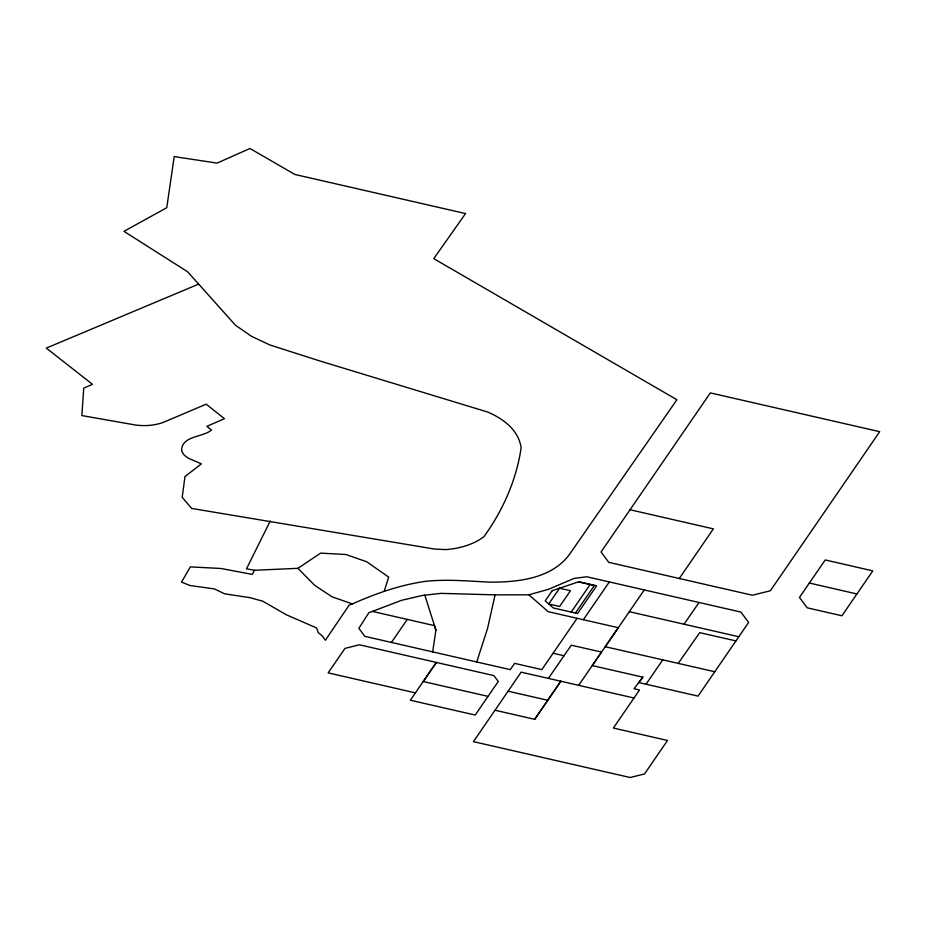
<?xml version="1.0" encoding="UTF-8"?>
<svg xmlns="http://www.w3.org/2000/svg" width="926" height="926" viewBox="0 0 926 926"><rect width="100%" height="100%" fill="white"/><g stroke="black" fill="none" stroke-linecap="round" stroke-linejoin="round"><path stroke-width="1.39" d="M432.673 651.904L435.915 630.166L434.502 625.652L372.391 611.415L368.803 612.792L358.871 628.337L364.844 636.347L510.284 669.648L514.625 663.375L541.849 669.602L577.095 618.302M578.669 685.344L592.258 665.586L642.852 677.161L638.755 682.555L698.042 696.12L748.648 622.411L740.846 612.051L586.91 576.794L574.351 578.322L548.539 589.295L528.873 594.805L495.097 594.851L487.539 628.441L476.751 661.986M384.209 591.274L388.665 577.106L366.696 561.769L345.919 554.512L320.604 553.123L297.917 568.321L254.534 570.277L246.513 568.807L270.23 521.025M254.534 570.277L252.3 574.409L220.955 568.483L190.351 566.886L181.473 582.107L190.05 585.521L214.392 588.913L224.578 593.798L250.228 597.71L262.729 601.194L286.574 614.899L316.484 627.886L318.255 632.585L322.433 636.116L325.339 640.283L349.183 605.106L352.343 603.926C375.898 593.473 400.159 584.873 425.786 581.32C447.131 579.051 468.533 581.146 489.889 582.141C518.977 582.28 553.875 578.449 571.261 551.838L676.906 399.731L433.762 258.643L465.546 213.559L294.85 174.458L249.974 148.484L217.078 163.103L174.204 156.587L166.761 207.713L123.957 231.338L187.561 271.723L235.482 325.234L251.629 336.381L269.836 344.947L319.412 360.827L487.736 412.058C503.235 418.749 518.664 429.93 521.13 447.86C516.476 479.749 502.83 510.724 483.939 536.605A56.023 32.341 0 0 1 445.846 549.593L434.56 549.072L191.624 508.432L182.191 497.262L184.992 476.508L201.417 463.868L188.395 458.22L185.038 455.812A22.837 13.184 0 0 1 181.612 449.932C182.179 435.509 203.431 437.327 211.545 429.965L206.845 426.354L224.486 418.702L206.185 404.187L163.184 422.43C154.306 425.59 144.664 426.273 135.358 424.988L81.847 415.566L83.757 388.11L92.473 384.313L46.3 348.107L198.65 284.108M548.4 678.411L571.284 645.202L601.553 652.066L592.258 665.586L644.264 589.931M634.032 698.007L521.153 672.16L473.452 741.645L630.155 777.516L644.542 773.939L667.507 740.487L613.359 728.044L639.507 689.986L634.032 688.736L642.852 677.161M809.324 583.033L799.474 597.444L807.183 607.803L841.931 615.767L872.778 570.867L825.228 559.952L809.324 583.033L856.909 593.96M534.707 719.317L560.82 681.235L534.707 719.317L495.04 710.242M391.432 642.436L407.255 619.436M488.037 696.364L475.2 715.046L410.357 700.23L436.354 662.437L423.217 681.524L488.037 696.364L498.304 681.455L493.871 675.61L359.369 644.785L345.004 648.374L328.163 672.866L415.438 692.88M630.05 509.751L601.055 551.989L608.776 562.348L752.387 595.233L770.363 590.765L879.7 431.678L710.335 392.902L630.05 509.751L713.379 528.85L679.267 578.519M571.192 612.063L590.128 584.514M575.428 613.035L594.365 585.487L578.507 581.852M583.345 619.702L609.32 581.933M684.048 624.217L699.014 602.467M646.035 684.21L662.75 659.868M678.214 663.398L699.732 632.632L735.927 640.931M372.391 611.415L401.606 600.303L422.499 595.43L441.065 593.369L495.097 594.851M629.321 611.692L738.774 636.729M714.756 671.744L605.257 646.707L618.29 627.712L548.18 611.669L528.873 594.805M553.111 653.235L564.096 655.747M508.096 691.201L547.798 700.288M352.343 603.926L332.064 596.819L314.632 585.29L297.917 568.321M424.826 595.175L435.915 630.166M552.22 590.684L545.206 600.881L553.32 607.965L577.581 613.533L596.622 585.857L578.773 581.76L552.22 590.684M559.559 588.218L548.736 603.96L559.64 606.461L570.474 590.719L559.559 588.218"/></g></svg>
